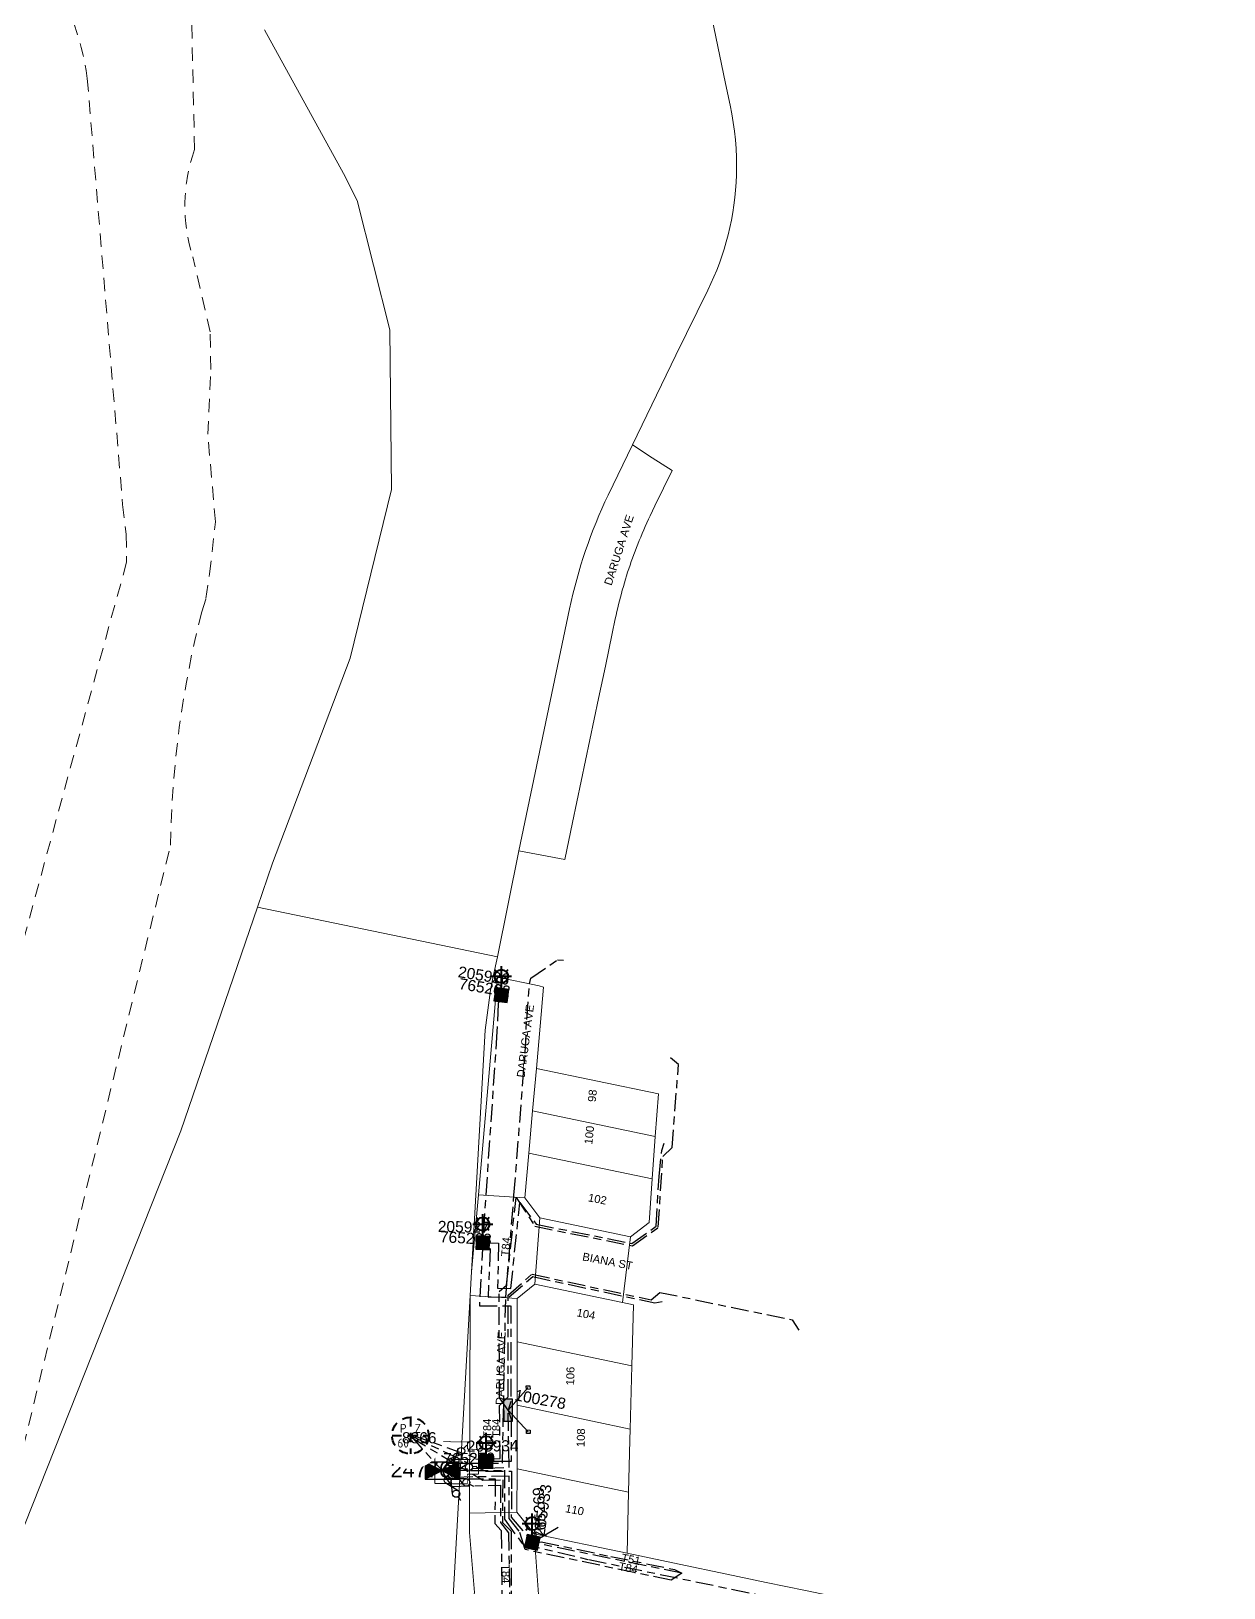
# Model space of a CAD drawing. Header units: metres. Extents: x 302931 to 308644, y 6253878 to 6257414.
# Drawn here: x 307960 to 308228.3, y 6255469.1 to 6255819.2 of the extents above; entities that cross this region are included whole.
import ezdxf
from ezdxf.enums import TextEntityAlignment as Align

# ---------------------------------------------------------------- set-up
doc = ezdxf.new("R2010")
doc.units = ezdxf.units.M
for name, pattern in [('Cable Exist UG', [8.2, 4, -1.2, 1.8, -1.2]), ('Dash', [5, 3, -2]), ('HIDDEN', [0.375, 0.25, -0.125]), ('HIDDEN2', [0.1875, 0.125, -0.0625])]:
    doc.linetypes.add(name, pattern=pattern)
doc.layers.get('0').update_dxf_attribs({"color": 6})
for name, color, linetype, lineweight in [('Cadastre Developer_SP_EXT', 9, 'Continuous', 5), ('Cadastre Land Parcels_SP_EXT', 9, 'Continuous', 5), ('Cadastre Other Property_SP_EXT', 9, 'HIDDEN', 5), ('Cadastre Road Names_SP_HV_LV_SL_EXT', 9, 'Continuous', 5), ('Cadastre Roads_SP_EXT', 9, 'Continuous', 5)]:
    doc.layers.add(name, color=color, linetype=linetype, lineweight=lineweight)
for name, color, linetype in [('Equip_LV_EXT', 7, 'Continuous'), ('Equip_SL_EXT', 7, 'Continuous'), ('Equip_SP_SL_EXT', 7, 'Continuous'), ('Mains_HV_EXT', 7, 'Continuous'), ('Mains_LV_EXT', 7, 'Continuous'), ('Mains_SL_EXT', 7, 'Continuous'), ('Services_SP_EXT', 7, 'Continuous'), ('Sub_SP_EXT', 7, 'Continuous'), ('SupportsUG_SP_LV_EXT', 7, 'Continuous'), ('SupportsUG_SP_LV_SL_EXT', 7, 'Continuous')]:
    doc.layers.add(name, color=color, linetype=linetype)
doc.styles.add('COLUMN_LABEL', font='arial.ttf')
doc.styles.add('iecARIAL', font='arial.ttf', dxfattribs={"height": 2})
doc.styles.add('IESYMBOL1', font='isocp.shx')
doc.styles.add('POLE_LABEL', font='arial.ttf')
doc.styles.add('SLCP_LABEL', font='arial.ttf', dxfattribs={"height": 3.5})
doc.styles.get("Standard").update_dxf_attribs({"font": 'arial.ttf'})

# ---------------------------------------------------------------- blocks, each defined once
blk = doc.blocks.new('SUB_PADMOUNT_EXT')
for points in [[(0, 0), (-3.84, 1.92), (-3.84, -1.92)], [(0, 0), (3.84, 1.92), (3.84, -1.92)]]:
    blk.add_hatch(color=256).paths.add_polyline_path(points)
for p, q in [((3.84, 1.92), (-3.84, -1.92)), ((-3.84, 1.92), (3.84, -1.92))]:
    blk.add_line(p, q)
blk.add_lwpolyline([(-3.84, -1.92), (3.84, -1.92), (3.84, 1.92), (-3.84, 1.92)], close=True)
for tag, height, flags, p in [('ASSET_NUM', 3.5, 8, (2, 2)), ('STREET_CODE', 0.2, 9, (1.5, 0)), ('CONSTRUCTED_VOLTAGE', 0.2, 9, (1.5, -0.2)), ('OPERATING_VOLTAGE', 0.2, 9, (1.5, -0.6)), ('ORIENTATION', 0.2, 9, (1.5, -0.8)), ('OWNED_BY', 0.2, 9, (1.5, -1)), ('OPERATED_BY', 0.2, 9, (1.5, -1.2)), ('SECONDARY_VOLTAGE', 0.2, 9, (1.5, -1.6)), ('STATE', 0.2, 9, (1.5, -1.8)), ('SUBSTATION_TYPE', 0.2, 9, (1.5, -2.2)), ('STREETNAME', 0.2, 9, (1.5, -3)), ('SUBURB', 0.2, 9, (1.5, -3.2)), ('Z', 0.2, 1, (1.5, -3.6)), ('NO_PHASES', 0.2, 9, (1.5, -0.4)), ('MAINTAINED_BY', 0.2, 9, (1.5, -1.4)), ('PARENT', 0.2, 9, (1.5, -2)), ('USAGE', 0.2, 9, (1.5, -2.4)), ('LEGEND', 0.2, 9, (1.5, -2.6)), ('LOCATION', 0.2, 9, (1.5, -2.8)), ('NOTES', 0.2, 9, (1.5, -3.4))]:
    blk.add_attdef(tag, text='', height=height, dxfattribs=dict(flags=flags)).set_placement(p, align=Align.MIDDLE_LEFT)
blk = doc.blocks.new('COLUMN_EXT')
blk.add_hatch(color=256).paths.add_polyline_path([(-1.49, 1.48), (-1.49, -1.49), (1.48, -1.49), (1.48, 1.48)])
blk.add_lwpolyline([(-1.49, -1.49), (1.48, -1.49), (1.48, 1.48), (-1.49, 1.48)], close=True)
for tag, height, style, flags, p in [('STRUCTURE_PLANT_NUMBER', 0.2, 'POLE_LABEL', 9, (1.81, 0.03)), ('ASSET_NUM', 2.5, 'COLUMN_LABEL', 8, (2, 2)), ('STREET_CODE', 0.2, 'COLUMN_LABEL', 9, (1.81, -0.2))]:
    blk.add_attdef(tag, text='', height=height, dxfattribs=dict(style=style, flags=flags)).set_placement(p, align=Align.MIDDLE_LEFT)
at = {"flags": 1}
blk.add_attdef('Z', (1.81, -2.35), '', height=0.2, dxfattribs=at)
at = {"flags": 9}
for tag, p in [('COLUMN_TYPE', (1.81, -0.4)), ('OWNED_BY', (1.81, -0.6)), ('STATE', (1.81, -0.8)), ('USAGE', (1.81, -1)), ('STREETNAME', (1.81, -1.6)), ('SUBURB', (1.81, -1.8)), ('LEGEND', (1.81, -1.2)), ('LOCATION', (1.81, -1.4)), ('NOTES', (1.81, -2))]:
    blk.add_attdef(tag, text='', height=0.2, dxfattribs=at).set_placement(p, align=Align.MIDDLE_LEFT)
blk = doc.blocks.new('PILLAR_EXT')
blk.add_hatch(color=256).paths.add_polyline_path([(-2.475, 0.99), (-2.475, -0.99), (2.475, -0.99), (2.475, 0.99)])
blk.add_lwpolyline([(-2.475, -0.99), (2.475, -0.99), (2.475, 0.99), (-2.475, 0.99)], close=True)
at = {"style": 'iecARIAL', "flags": 8}
blk.add_attdef('ASSET_NUM', (1.5, 3.5), '', height=2.5, dxfattribs=at)
for tag, p, flags in [('OWNED_BY', (0, -0.2), 9), ('STATE', (0, -0.4), 9), ('SUPPORT_TYPE', (0, -0.6), 9), ('STREETNAME', (0, -1.8), 9), ('SUBURB', (0, -2), 1), ('USAGE', (0, -0.8), 9), ('LEGEND', (0, -1), 9), ('LOCATION', (0, -1.2), 9), ('NOTES', (0, -1.4), 9), ('PARENT', (0, -1.6), 9)]:
    blk.add_attdef(tag, p, '', height=0.2, dxfattribs=dict(flags=flags))
blk = doc.blocks.new('SL_LANTERN_EXT')
at = {"lineweight": 40}
for p, q in [((-2.25, 4.22), (2.25, 4.22)), ((-1.46, 5.68), (-1.06, 5.28)), ((0, 1.97), (0, 6.47)), ((1.46, 5.68), (1.06, 5.28)), ((-1.46, 2.76), (-1.06, 3.16)), ((0, 0), (0, 2.72)), ((1.46, 2.76), (1.06, 3.16))]:
    blk.add_line(p, q, dxfattribs=at)
blk.add_circle((0, 4.22), 1.5, dxfattribs=at)
at = {"style": 'iecARIAL', "flags": 8}
blk.add_attdef('ASSET_NUM', (1.5, 1.5), '', height=2.5, dxfattribs=at)
for tag, p, height, flags in [('OPERATING_VOLTAGE', (0.98, -1.65), 0.2, 9), ('ORIENTATION', (0.98, -1.85), 0.2, 9), ('OWNED_BY', (0.98, -2.05), 0.2, 9), ('STATE', (0.98, -2.25), 0.2, 9), ('CONSTRUCTED_VOLTAGE', (0.98, -0.65), 0.2, 9), ('CONTROL_TYPE', (0.98, -0.85), 0.2, 9), ('LANTERN_PURPOSE', (0.98, -1.05), 0.2, 9), ('LANTERN_TYPE', (0.98, -1.25), 0.2, 9), ('NO_PHASES', (0.98, -1.45), 0.2, 9), ('USAGE', (0.98, -2.45), 0.2, 9), ('CEXIST', (0.98, -2.65), 0.2, 9), ('CNEW', (0.98, -2.85), 0.2, 9), ('CNUMBER', (0.98, -3.05), 0.2, 9), ('CREMOVE', (0.98, -3.25), 0.2, 9), ('CREPLACE', (0.98, -3.45), 0.2, 9), ('LKINGHEIGHT', (0.98, -3.65), 0.2, 9), ('LNUMBER', (2.18, -3.25), 2.5, 8), ('LBRACKET', (0.98, -3.85), 0.2, 9), ('LBRACKETVOCAB', (0.98, -4.05), 0.2, 9), ('LCATEGORY', (0.98, -4.25), 0.2, 9), ('LCHARGE1', (0.98, -4.45), 0.2, 9), ('LCHARGE1PERCENT', (0.98, -4.65), 0.2, 9), ('LCHARGE2', (0.98, -4.85), 0.2, 9), ('LCHARGE2PERCENT', (0.98, -5.05), 0.2, 9), ('LCHARGE3', (0.98, -5.25), 0.2, 9), ('LCHARGE3PERCENT', (0.98, -5.45), 0.2, 9), ('LEXIST', (0.98, -5.65), 0.2, 9), ('LLAMP', (0.98, -5.85), 0.2, 9), ('LLAMPVOCAB', (0.98, -6.05), 0.2, 9), ('LMAST', (0.98, -6.25), 0.2, 9), ('LMASTVOCAB', (0.98, -6.45), 0.2, 9), ('LNEW', (0.98, -6.65), 0.2, 9), ('LANTNUMBER', (0.98, -6.85), 0.2, 9), ('STREETNAME', (0.98, -9.25), 0.2, 9), ('SUBURB', (0.98, -9.45), 0.2, 1), ('LOUTREACH', (0.98, -7.25), 0.2, 9), ('LOUTREACHVOCAB', (0.98, -7.45), 0.2, 9), ('LRATECODE', (0.98, -7.65), 0.2, 9), ('LREMOVE', (0.98, -7.85), 0.2, 9), ('LREPLACE', (0.98, -8.05), 0.2, 9), ('LTYPE', (0.98, -8.25), 0.2, 9), ('LTYPEVOCAB', (0.98, -8.45), 0.2, 9), ('LEGEND', (0.98, -8.65), 0.2, 9), ('LOCATION', (0.98, -8.85), 0.2, 9), ('NOTES', (0.98, -9.05), 0.2, 9)]:
    blk.add_attdef(tag, p, '', height=height, dxfattribs=dict(flags=flags))
blk = doc.blocks.new('CCP_EXT')
blk.add_wipeout([(0, 0.57), (0.57, 0), (0, -0.57), (-0.57, 0)])
blk.add_lwpolyline([(-0.57, 0), (0, 0.57), (0.57, 0), (0, -0.57), (-0.57, 0)])
at = {"flags": 1}
blk.add_attdef('Z', (0, 0), '', height=0.2, dxfattribs=at)
at = {"flags": 9}
for tag, p in [('CCP_TYPE', (0, 0)), ('CONSTRUCTED_VOLTAGE', (0, -0.2)), ('OPERATING_VOLTAGE', (0, -0.6)), ('ORIENTATION', (0, -0.8)), ('OWNED_BY', (0, -1)), ('STATE', (0, -1.8)), ('NO_PHASES', (0, -0.4)), ('USAGE', (0, -1.2)), ('LEGEND', (0, -1.4)), ('LIFE_SUPPORT', (0, -1.6)), ('NOTES', (0, -2))]:
    blk.add_attdef(tag, text='', height=0.2, dxfattribs=at).set_placement(p, align=Align.MIDDLE_LEFT)
blk = doc.blocks.new('LV_UG_DFUSE_CLOSED_EXT')
for points in [[(1, 0), (0, 0)], [(5.04, 0.73), (2.16, -0.72)], [(5.05, -0.71), (2.16, 0.72)], [(6.2, 0.01), (7.2, 0.01)]]:
    blk.add_lwpolyline(points)
for centre in [(1.8, 0), (5.4, 0.01)]:
    blk.add_circle(centre, 0.8)
at = {"flags": 9}
for tag, p in [('ACTUAL_STATUS', (0, 0)), ('CONSTRUCTED_VOLTAGE', (0, -0.2)), ('OPERATING_VOLTAGE', (0, -0.6)), ('ORIENTATION', (0, -0.8)), ('STATE', (0, -1)), ('SWITCH_TYPE', (0, -1.2)), ('NO_PHASES', (0, -0.4)), ('USAGE', (0, -1.4)), ('NOTES', (0, -1.6))]:
    blk.add_attdef(tag, text='', height=0.2, dxfattribs=at).set_placement(p, align=Align.MIDDLE_LEFT)
at = {"flags": 1}
blk.add_attdef('Z', (0, 0), '', height=0.2, dxfattribs=at)
blk = doc.blocks.new('SLCP_ZELL_EXT')
blk.add_wipeout([(-0.24, 7.5), (-0.71, 7.47), (-1.17, 7.41), (-1.64, 7.32), (-2.09, 7.21), (-2.54, 7.06), (-2.98, 6.89), (-3.41, 6.69), (-3.82, 6.46), (-4.22, 6.21), (-4.6, 5.93), (-4.96, 5.63), (-5.31, 5.31), (-5.63, 4.96), (-5.93, 4.6), (-6.21, 4.22), (-6.46, 3.82), (-6.69, 3.41), (-6.89, 2.98), (-7.06, 2.54), (-7.21, 2.09), (-7.32, 1.64), (-7.41, 1.17), (-7.47, 0.71), (-7.5, 0.24), (-7.5, -0.24), (-7.47, -0.71), (-7.41, -1.17), (-7.32, -1.64), (-7.21, -2.09), (-7.06, -2.54), (-6.89, -2.98), (-6.69, -3.41), (-6.46, -3.82), (-6.21, -4.22), (-5.93, -4.6), (-5.63, -4.96), (-5.31, -5.31), (-4.96, -5.63), (-4.6, -5.93), (-4.22, -6.21), (-3.82, -6.46), (-3.41, -6.69), (-2.98, -6.89), (-2.54, -7.06), (-2.09, -7.21), (-1.64, -7.32), (-1.17, -7.41), (-0.71, -7.47), (-0.24, -7.5), (0.24, -7.5), (0.71, -7.47), (1.17, -7.41), (1.64, -7.32), (2.09, -7.21), (2.54, -7.06), (2.98, -6.89), (3.41, -6.69), (3.82, -6.46), (4.22, -6.21), (4.6, -5.93), (4.96, -5.63), (5.31, -5.31), (5.63, -4.96), (5.93, -4.6), (6.21, -4.22), (6.46, -3.82), (6.69, -3.41), (6.89, -2.98), (7.06, -2.54), (7.21, -2.09), (7.32, -1.64), (7.41, -1.17), (7.47, -0.71), (7.5, -0.24), (7.5, 0.24), (7.47, 0.71), (7.41, 1.17), (7.32, 1.64), (7.21, 2.09), (7.06, 2.54), (6.89, 2.98), (6.69, 3.41), (6.46, 3.82), (6.21, 4.22), (5.93, 4.6), (5.63, 4.96), (5.31, 5.31), (4.96, 5.63), (4.6, 5.93), (4.22, 6.21), (3.82, 6.46), (3.41, 6.69), (2.98, 6.89), (2.54, 7.06), (2.09, 7.21), (1.64, 7.32), (1.17, 7.41), (0.71, 7.47), (0.24, 7.5)])
at = {"linetype": 'Dash', "lineweight": 40, "ltscale": 0.7}
for p, q in [((0, 4.11), (0, -4.11)), ((-4.11, 0), (4.11, 0))]:
    blk.add_line(p, q, dxfattribs=at)
blk.add_circle((0, 0), 4.11, dxfattribs=at)
at = {"lineweight": 40, "style": 'IESYMBOL1'}
for s, p in [('P', (-1.6, 0)), ('Z', (1.7, 0)), ('60', (-1.61, -3.31))]:
    blk.add_text(s, height=2, dxfattribs=at).set_placement(p, align=Align.BOTTOM_CENTER)
at = {"flags": 1}
blk.add_attdef('Z', (0, 0), '', height=0.2, dxfattribs=at)
at = {"style": 'SLCP_LABEL'}
for tag, height, flags, p in [('ASSET_NUM', 2.5, 8, (2, 2)), ('STREET_CODE', 0.2, 9, (0, -0.2))]:
    blk.add_attdef(tag, text='', height=height, dxfattribs=dict(at, flags=flags)).set_placement(p, align=Align.MIDDLE_LEFT)
at = {"flags": 9}
for tag, p in [('CONSTRUCTED_VOLTAGE', (0, -0.4)), ('CONTROL_TYPE', (0, -0.6)), ('OPERATING_VOLTAGE', (0, -1)), ('ORIENTATION', (0, -1.2)), ('OWNED_BY', (0, -1.4)), ('STATE', (0, -2)), ('NO_PHASES', (0, -0.8)), ('USAGE', (0, -1.6)), ('LOCATION', (0, -1.8)), ('NOTES', (0, -2.2))]:
    blk.add_attdef(tag, text='', height=0.2, dxfattribs=at).set_placement(p, align=Align.MIDDLE_LEFT)

msp = doc.modelspace()

# ---------------------------------------------------------------- linework, layer by layer
at = {"layer": 'Cadastre Developer_SP_EXT', "linetype": 'Dash'}
for points in [[(307941.52, 6255852.27, -0.24964), (307972.66, 6255808.6), (307972.66, 6255808.6), (307980.61, 6255712.76), (307981.42, 6255706.09), (307981.49, 6255699.76), (307947.79, 6255576.29)], [(307955.88, 6255491.04), (307991.39, 6255636.14), (307991.39, 6255636.14, -0.058798), (307998.4, 6255688.57), (307998.4, 6255688.57), (307999.35, 6255691.6), (308000.16, 6255697.13), (308001.5, 6255708.85), (307999.75, 6255728.53), (308000.42, 6255743.09), (308000.29, 6255751.58), (307996.38, 6255768.43), (307996.38, 6255768.43, -0.163575), (307996.79, 6255792.56), (307996.79, 6255792.56), (307996.04, 6255826.66)]]:
    msp.add_lwpolyline(points, format="xyb", dxfattribs=at)
at = {"layer": 'Cadastre Land Parcels_SP_EXT', "linetype": 'Continuous'}
for points in [[(308012.51, 6255819.5), (308030.26, 6255787.22), (308033.38, 6255781.09), (308040.72, 6255752.01), (308041.06, 6255716.11), (308031.8, 6255678.19), (308014.35, 6255632.07), (308010.97, 6255622.21), (308064.9, 6255611.01), (308069.73, 6255634.87), (308081.12, 6255689.25), (308081.48, 6255690.92), (308081.87, 6255692.59), (308082.29, 6255694.25), (308082.73, 6255695.9), (308083.19, 6255697.54), (308083.68, 6255699.17), (308084.19, 6255700.79), (308084.72, 6255702.4), (308085.28, 6255703.99), (308085.86, 6255705.58), (308086.46, 6255707.15), (308087.08, 6255708.71), (308087.73, 6255710.26), (308088.4, 6255711.79), (308089.09, 6255713.31), (308089.8, 6255714.81), (308095.25, 6255726.13), (308105.02, 6255746.33), (308112.19, 6255760.94), (308112.91, 6255762.42), (308113.58, 6255763.92), (308114.22, 6255765.45), (308114.82, 6255767.01), (308115.38, 6255768.58), (308115.89, 6255770.17), (308116.37, 6255771.79), (308116.8, 6255773.42), (308117.19, 6255775.07), (308117.53, 6255776.73), (308117.83, 6255778.4), (308118.09, 6255780.08), (308118.3, 6255781.78), (308118.47, 6255783.48), (308118.59, 6255785.18), (308118.67, 6255786.89), (308118.69, 6255788.86), (308118.65, 6255790.83), (308118.56, 6255792.8), (308118.41, 6255794.76), (308118.2, 6255796.72), (308117.94, 6255798.67), (308117.62, 6255800.61), (308117.25, 6255802.53), (308116.22, 6255807.45), (308106.17, 6255855.99)], [(307943.55, 6255445.53), (307993.73, 6255571.89), (308010.97, 6255622.21), (308014.35, 6255632.07), (308031.8, 6255678.19), (308041.06, 6255716.11), (308040.72, 6255752.01), (308033.38, 6255781.09), (308030.26, 6255787.22), (308012.51, 6255819.5)], [(307957.83, 6255218.07), (307960.92, 6255225.33), (307980.02, 6255270.25), (307988.92, 6255291.16), (308007.42, 6255334.66), (308016.46, 6255355.92), (308036.64, 6255403.38), (308044.03, 6255420.74), (308053.6, 6255443.25), (308058.78, 6255534.86), (308059.08, 6255540.16), (308062.15, 6255594.53), (308063.33, 6255603.53), (308063.98, 6255606.6), (308064.9, 6255611.01), (308010.97, 6255622.21), (307993.73, 6255571.89), (307943.55, 6255445.53)]]:
    msp.add_lwpolyline(points, dxfattribs=at)
for points in [[(308059.08, 6255540.16), (308060.61, 6255557.49), (308064.94, 6255606.4), (308063.98, 6255606.6), (308063.34, 6255603.53), (308062.15, 6255594.53), (308059.08, 6255540.16)], [(308072.81, 6255576.39), (308100.41, 6255570.63), (308101.09, 6255580.19), (308073.66, 6255585.91), (308072.81, 6255576.39)], [(308071.96, 6255566.86), (308099.73, 6255561.07), (308100.41, 6255570.63), (308072.81, 6255576.39), (308071.96, 6255566.86)], [(308071.06, 6255556.78), (308074.45, 6255552.29), (308094.83, 6255548.04), (308099.03, 6255551.22), (308099.73, 6255561.07), (308071.96, 6255566.86), (308071.06, 6255556.78)], [(308069.35, 6255524.43), (308095.12, 6255519.03), (308095.47, 6255532.75), (308093, 6255533.27), (308073.3, 6255537.39), (308069.37, 6255534.13), (308069.35, 6255524.43)], [(308053.61, 6255443.25), (308055.55, 6255448.04), (308059.73, 6255468), (308058.62, 6255481.49), (308058.63, 6255485.86), (308058.78, 6255534.86), (308053.61, 6255443.25)], [(308069.33, 6255510.13), (308094.77, 6255504.8), (308095.12, 6255519.03), (308069.35, 6255524.43), (308069.33, 6255510.13)], [(308069.31, 6255495.83), (308094.41, 6255490.57), (308094.71, 6255502.26), (308094.77, 6255504.8), (308069.33, 6255510.13), (308069.31, 6255495.83)], [(308069.29, 6255486.13), (308073.17, 6255481.23), (308094.07, 6255476.85), (308094.41, 6255490.57), (308069.31, 6255495.83), (308069.29, 6255486.13)]]:
    msp.add_lwpolyline(points, close=True, dxfattribs=at)
at = {"layer": 'Cadastre Other Property_SP_EXT', "linetype": 'HIDDEN2'}
msp.add_lwpolyline([(308050.83, 6255501.99), (308050.84, 6255492.58), (308058.16, 6255492.45), (308058.18, 6255494.62), (308060.62, 6255494.64), (308060.66, 6255500.16), (308058.19, 6255500.29), (308058.21, 6255501.92), (308050.83, 6255501.99)], close=True, dxfattribs=at)
at = {"layer": 'Cadastre Roads_SP_EXT', "linetype": 'Continuous'}
for points in [[(308081.8, 6255641.19), (308083.75, 6255650.49), (308085.7, 6255659.79), (308087.65, 6255669.08), (308089.19, 6255676.42), (308090.73, 6255683.76), (308091.41, 6255687.03), (308091.59, 6255687.84), (308091.77, 6255688.65), (308091.95, 6255689.47), (308092.15, 6255690.28), (308092.35, 6255691.09), (308092.56, 6255691.89), (308092.77, 6255692.7), (308092.99, 6255693.51), (308093.22, 6255694.31), (308093.45, 6255695.11), (308093.69, 6255695.92), (308093.94, 6255696.71), (308094.19, 6255697.51), (308094.46, 6255698.31), (308094.72, 6255699.11), (308095, 6255699.9), (308095.28, 6255700.7), (308095.57, 6255701.49), (308095.87, 6255702.28), (308096.17, 6255703.07), (308096.48, 6255703.85), (308096.8, 6255704.63), (308097.12, 6255705.41), (308097.46, 6255706.22), (308097.81, 6255707.02), (308098.16, 6255707.82), (308098.53, 6255708.62), (308098.9, 6255709.42), (308099.27, 6255710.21), (308100.33, 6255712.41), (308104.19, 6255720.41), (308099.72, 6255723.27), (308095.25, 6255726.13), (308089.8, 6255714.81), (308089.09, 6255713.31), (308088.4, 6255711.79), (308087.73, 6255710.26), (308087.08, 6255708.71), (308086.46, 6255707.15), (308085.86, 6255705.58), (308085.28, 6255703.99), (308084.72, 6255702.4), (308084.19, 6255700.79), (308083.68, 6255699.17), (308083.19, 6255697.54), (308082.73, 6255695.9), (308082.29, 6255694.25), (308081.87, 6255692.59), (308081.48, 6255690.92), (308081.12, 6255689.25), (308069.73, 6255634.87), (308074.9, 6255633.87), (308080.06, 6255632.87), (308081.8, 6255641.19)], [(308060.61, 6255557.49), (308071.06, 6255556.78), (308071.96, 6255566.86), (308072.81, 6255576.39), (308073.66, 6255585.91), (308074.5, 6255595.44), (308075.29, 6255604.21), (308074.26, 6255604.45), (308064.94, 6255606.4), (308060.61, 6255557.49)], [(308073.3, 6255537.39), (308093, 6255533.27), (308094.83, 6255548.04), (308074.45, 6255552.29), (308073.3, 6255537.39)], [(308073.17, 6255481.23), (308074.23, 6255466.52), (308094.79, 6255462.22), (308107.51, 6255459.56), (308119.75, 6255457), (308131.98, 6255454.44), (308144.22, 6255451.87), (308157.92, 6255449.01), (308169.66, 6255446.55), (308168.89, 6255461.19), (308158.62, 6255463.34), (308146.38, 6255465.9), (308134.15, 6255468.46), (308125.34, 6255470.31), (308116.53, 6255472.15), (308105.77, 6255474.41), (308094.07, 6255476.85), (308073.17, 6255481.23)]]:
    msp.add_lwpolyline(points, close=True, dxfattribs=at)
at = {"layer": 'Mains_LV_EXT', "linetype": 'Cable Exist UG'}
msp.add_lwpolyline([(308106.35, 6255472.41), (308072.75, 6255479.31)], dxfattribs=at)
at = {"layer": 'Mains_SL_EXT', "linetype": 'Cable Exist UG'}
for points in [[(308065.79, 6255602.41), (308065.09, 6255600.54), (308064.8, 6255594.21), (308061.68, 6255548.46), (308061.62, 6255546.68)], [(308061.62, 6255546.68), (308065.18, 6255546.61), (308064.94, 6255536.5), (308067.91, 6255536.43), (308069.96, 6255555.76), (308073.62, 6255550.88), (308095.16, 6255546.52), (308100.59, 6255550.44), (308101.24, 6255561.58), (308101.84, 6255567.44), (308102.38, 6255569.12)], [(308061.62, 6255546.68), (308060.85, 6255532.5), (308067.9, 6255532.52), (308067.95, 6255510.96), (308067.3, 6255509.02), (308067.98, 6255507.02), (308068.01, 6255497.47), (308062.35, 6255497.5)], [(308061.62, 6255546.68), (308063.26, 6255545.33), (308062.81, 6255534.44), (308067.53, 6255534.51), (308072.83, 6255539.07), (308100.27, 6255533.19), (308101.98, 6255533.46)], [(308072.75, 6255479.31), (308074.77, 6255479.46), (308090.37, 6255476.15), (308104.74, 6255473.2), (308106.35, 6255472.41)]]:
    msp.add_lwpolyline(points, dxfattribs=at)
at = {"layer": 'Services_SP_EXT'}
msp.add_lwpolyline([(308072.75, 6255479.31), (308078.57, 6255482.76)], dxfattribs=at)

# ---------------------------------------------------------------- block references
at = {"layer": 'Equip_LV_EXT'}
for p, rotation in [((308052.97, 6255496), 45.62275577947977), ((308052.75, 6255494.81), 302.0573759023689), ((308053.08, 6255495.19), 333.4349489273257), ((308053.15, 6255495.59), 6.952957698295901)]:
    msp.add_blockref('LV_UG_DFUSE_CLOSED_EXT', p, dxfattribs=dict(at, rotation=rotation))
at = {"layer": 'Equip_SP_SL_EXT'}
ref = msp.add_blockref('SL_LANTERN_EXT', (308065.79, 6255602.41), dxfattribs=at)
ref.add_attrib('ASSET_NUM', '205926', dxfattribs={"layer": '0', "height": 2.5, "rotation": 351.0524, "style": 'iecARIAL'}).set_placement((308067.29, 6255603.91), align=Align.BOTTOM_RIGHT)
ref = msp.add_blockref('SL_LANTERN_EXT', (308061.62, 6255546.68), dxfattribs=at)
ref.add_attrib('ASSET_NUM', '205927', dxfattribs={"layer": '0', "height": 2.5, "rotation": 358.992, "style": 'iecARIAL'}).set_placement((308063.12, 6255548.18), align=Align.BOTTOM_RIGHT)
ref = msp.add_blockref('SL_LANTERN_EXT', (308062.35, 6255497.5), dxfattribs=at)
ref.add_attrib('ASSET_NUM', '205934', dxfattribs={"layer": '0', "height": 2.5, "rotation": 0.6239, "style": 'iecARIAL'}).set_placement((308063.85, 6255499), align=Align.BOTTOM_CENTER)
ref = msp.add_blockref('SL_LANTERN_EXT', (308072.75, 6255479.31), dxfattribs=at)
ref.add_attrib('ASSET_NUM', '205933', dxfattribs={"layer": '0', "height": 2.5, "rotation": 81.966, "style": 'iecARIAL'}).set_placement((308074.25, 6255480.81), align=Align.MIDDLE_LEFT)
at = {"layer": 'Sub_SP_EXT'}
ref = msp.add_blockref('SUB_PADMOUNT_EXT', (308052.46, 6255495.46), dxfattribs=at)
ref.add_attrib('ASSET_NUM', '24776', dxfattribs={"layer": '0', "height": 3.5}).set_placement((308054.46, 6255495.71), align=Align.MIDDLE_RIGHT)
at = {"layer": 'SupportsUG_SP_LV_EXT'}
ref = msp.add_blockref('PILLAR_EXT', (308067.3, 6255509.02), dxfattribs=dict(at, rotation=270.7884242437776))
ref.add_attrib('ASSET_NUM', '100278', dxfattribs={"layer": '0', "height": 2.5, "rotation": 349.7364, "style": 'iecARIAL'}).set_placement((308068.8, 6255512.52), align=Align.MIDDLE_LEFT)
at = {"layer": 'SupportsUG_SP_LV_SL_EXT'}
ref = msp.add_blockref('COLUMN_EXT', (308065.79, 6255602.41), dxfattribs=dict(at, rotation=262.3347289119539))
ref.add_attrib('ASSET_NUM', '765262', dxfattribs={"layer": '0', "height": 2.5, "rotation": 350.854, "style": 'COLUMN_LABEL'}).set_placement((308067.79, 6255603.16), align=Align.MIDDLE_RIGHT)
ref = msp.add_blockref('COLUMN_EXT', (308061.62, 6255546.68), dxfattribs=dict(at, rotation=266.9419910744327))
ref.add_attrib('ASSET_NUM', '765263', dxfattribs={"layer": '0', "height": 2.5, "rotation": 356.7712, "style": 'COLUMN_LABEL'}).set_placement((308063.62, 6255547.43), align=Align.MIDDLE_RIGHT)
ref = msp.add_blockref('COLUMN_EXT', (308062.35, 6255497.5), dxfattribs=dict(at, rotation=270.3198273018789))
ref.add_attrib('ASSET_NUM', '765270', dxfattribs={"layer": '0', "height": 2.5, "rotation": 0.6239, "style": 'COLUMN_LABEL'}).set_placement((308064.35, 6255498.25), align=Align.MIDDLE_RIGHT)
ref = msp.add_blockref('COLUMN_EXT', (308072.75, 6255479.31), dxfattribs=dict(at, rotation=258.8261618349317))
ref.add_attrib('ASSET_NUM', '765269', dxfattribs={"layer": '0', "height": 2.5, "rotation": 93.4682, "style": 'COLUMN_LABEL'}).set_placement((308074.75, 6255480.06), align=Align.MIDDLE_LEFT)

# ---------------------------------------------------------------- texts
at = {"layer": 'Cadastre Land Parcels_SP_EXT'}
for s, rotation, p in [('98', 83.7515, (308086.99, 6255578.28)), ('100', 83.7627, (308086.22, 6255568.73)), ('102', 349.1505, (308085.17, 6255556.04)), ('104', 349.1122, (308082.6, 6255530.17)), ('106', 88.5138, (308082.14, 6255514.6)), ('108', 88.5137, (308084.5, 6255500.72)), ('110', 349.114, (308080.05, 6255486.12))]:
    msp.add_text(s, height=1.8, rotation=rotation, dxfattribs=at).set_placement(p)
at = {"layer": 'Cadastre Road Names_SP_HV_LV_SL_EXT'}
for s, rotation, p in [('DARUGA AVE', 72.1528, (308090.56, 6255694.38)), ('DARUGA AVE', 82.5658, (308071.01, 6255583.77)), ('BIANA ST', 349.1505, (308083.89, 6255542.75)), ('DARUGA AVE', 88.4106, (308066.29, 6255510.19))]:
    msp.add_text(s, height=1.8, rotation=rotation, dxfattribs=at).set_placement(p)
at = {"layer": 'Mains_LV_EXT'}
for s, rotation, p in [('T84', 85.463, (308067.52, 6255543.55)), ('T84', 91.211, (308063.55, 6255502.83)), ('T84', 91.7335, (308065.6, 6255502.82)), ('T51', 348.7473, (308092.64, 6255475.03)), ('T84', 271.3804, (308065.85, 6255474.4)), ('T84', 348.5735, (308092.03, 6255473.11))]:
    msp.add_text(s, height=1.8, rotation=rotation, dxfattribs=at).set_placement(p)

# ---------------------------------------------------------------- next in the draw order: block references
at = {"layer": 'Equip_SL_EXT'}
ref = msp.add_blockref('SLCP_ZELL_EXT', (308045.32, 6255503.34), dxfattribs=at)
ref.add_attrib('ASSET_NUM', '8366', dxfattribs={"layer": '0', "height": 2.5, "style": 'SLCP_LABEL'}).set_placement((308047.32, 6255504.09), align=Align.TOP_CENTER)
at = {"layer": 'Services_SP_EXT'}
for p, rotation in [((308071.8, 6255514.11), 228.7884243271475), ((308071.85, 6255504.18), 132.7884242681722)]:
    msp.add_blockref('CCP_EXT', p, dxfattribs=dict(at, rotation=rotation))

# ---------------------------------------------------------------- next in the draw order: linework, layer by layer
at = {"layer": 'Cadastre Roads_SP_EXT', "linetype": 'Continuous'}
msp.add_lwpolyline([(308058.63, 6255485.86), (308069.29, 6255486.13), (308069.31, 6255495.83), (308069.33, 6255510.13), (308069.35, 6255524.43), (308069.37, 6255534.13), (308058.78, 6255534.86), (308058.63, 6255485.86)], close=True, dxfattribs=at)
at = {"layer": 'Mains_HV_EXT', "linetype": 'Cable Exist UG'}
for points in [[(308052.46, 6255495.46), (308053.69, 6255497.12), (308058.11, 6255497.14), (308066.02, 6255497.12), (308066.02, 6255497.12), (308066.77, 6255534.48), (308068.63, 6255557.38), (308071.16, 6255589.49), (308071.49, 6255596.9), (308072.13, 6255604.93), (308072.44, 6255606.2), (308072.44, 6255606.2), (308078.39, 6255610.32), (308079.73, 6255610.24)], [(308052.46, 6255495.46), (308053.34, 6255493.74), (308057.78, 6255493.57), (308064.41, 6255493.59), (308064.41, 6255493.59), (308064.32, 6255483.57), (308065.74, 6255481.94), (308065.74, 6255481.94), (308065.98, 6255462.89), (308062.46, 6255444.97), (308042.27, 6255397.12), (308040.86, 6255393.79)], [(308052.46, 6255495.46), (308054.16, 6255495.54), (308058.85, 6255495.47), (308066.52, 6255495.51), (308066.52, 6255495.51), (308066.48, 6255484.49), (308066.48, 6255484.49), (308070.48, 6255479.03), (308085.44, 6255475.42), (308220.96, 6255447.49), (308227.04, 6255446.37), (308225.47, 6255438.01), (308228.27, 6255437.37)]]:
    msp.add_lwpolyline(points, dxfattribs=at)
at = {"layer": 'Mains_LV_EXT', "linetype": 'Cable Exist UG'}
for points in [[(308067.3, 6255509.02), (308065.37, 6255511.81), (308065.28, 6255535.76), (308066.98, 6255537.17), (308069.08, 6255556.9), (308073.33, 6255550.42), (308095.27, 6255545.99), (308101.08, 6255550.18), (308102.11, 6255566.13), (308104.22, 6255568.14), (308105.61, 6255586.77), (308103.84, 6255588.3)], [(308053.64, 6255496.61), (308054.88, 6255497.91), (308065.52, 6255498.16), (308065.4, 6255510.08), (308067.3, 6255512.04), (308067.32, 6255534.93), (308072.69, 6255539.61), (308099.48, 6255533.86), (308101.42, 6255535.54), (308131.18, 6255529.39), (308132.67, 6255527.02)], [(308054.14, 6255495.8), (308067.55, 6255496.16), (308067.3, 6255509.02)], [(308045.32, 6255503.34), (308052.46, 6255495.46)], [(308106.35, 6255472.41), (308103.95, 6255470.77), (308071.14, 6255477.68), (308069.82, 6255481.85), (308067.53, 6255484.7), (308067.58, 6255494.19), (308054.78, 6255493.92), (308053.91, 6255494.79)], [(308053.1, 6255494.2), (308054.63, 6255491.86), (308065.61, 6255492.21), (308065.61, 6255483.77), (308067.4, 6255481.46), (308067.67, 6255464.69), (308065.61, 6255454.61)]]:
    msp.add_lwpolyline(points, dxfattribs=at)
at = {"layer": 'Mains_SL_EXT', "linetype": 'Cable Exist UG'}
for points in [[(308045.31, 6255503.04), (308061.6, 6255493.3), (308066.11, 6255493.37), (308066.02, 6255483.79), (308068.01, 6255481.79), (308068, 6255463.77), (308066.44, 6255456.11), (308065.61, 6255454.61)], [(308045.32, 6255503.34), (308062.3, 6255495.3), (308068.08, 6255495.33), (308068.1, 6255490.74), (308068.01, 6255484.95), (308071.62, 6255480.82), (308072.83, 6255479)], [(308045.77, 6255503.43), (308062.35, 6255497.5)]]:
    msp.add_lwpolyline(points, dxfattribs=at)
at = {"layer": 'Services_SP_EXT'}
for points in [[(308067.3, 6255509.02), (308071.8, 6255514.11)], [(308067.3, 6255509.02), (308071.85, 6255504.18)]]:
    msp.add_lwpolyline(points, dxfattribs=at)

doc.saveas('drawing.dxf')
